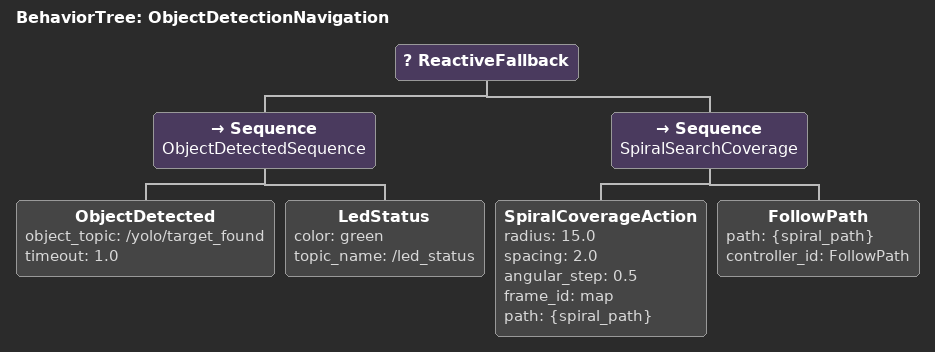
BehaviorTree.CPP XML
<root>
  <BehaviorTree ID="ObjectDetectionNavigation">
    <ReactiveFallback>

      <!-- Sequence 1: Check if object is detected -->
      <Sequence name="ObjectDetectedSequence">
        <ObjectDetected object_topic="/yolo/target_found" timeout="1.0" />
        <LedStatus color="green" topic_name="/led_status" />
      </Sequence>

      <!-- Sequence 2: If not detected, perform spiral search -->
      <Sequence name="SpiralSearchCoverage">
        <SpiralCoverageAction
          radius="15.0"
          spacing="2.0"
          angular_step="0.5"
          frame_id="map"
          path="{spiral_path}" />
        <FollowPath path="{spiral_path}" controller_id="FollowPath"/>
      </Sequence>

    </ReactiveFallback>
  </BehaviorTree>
</root>
